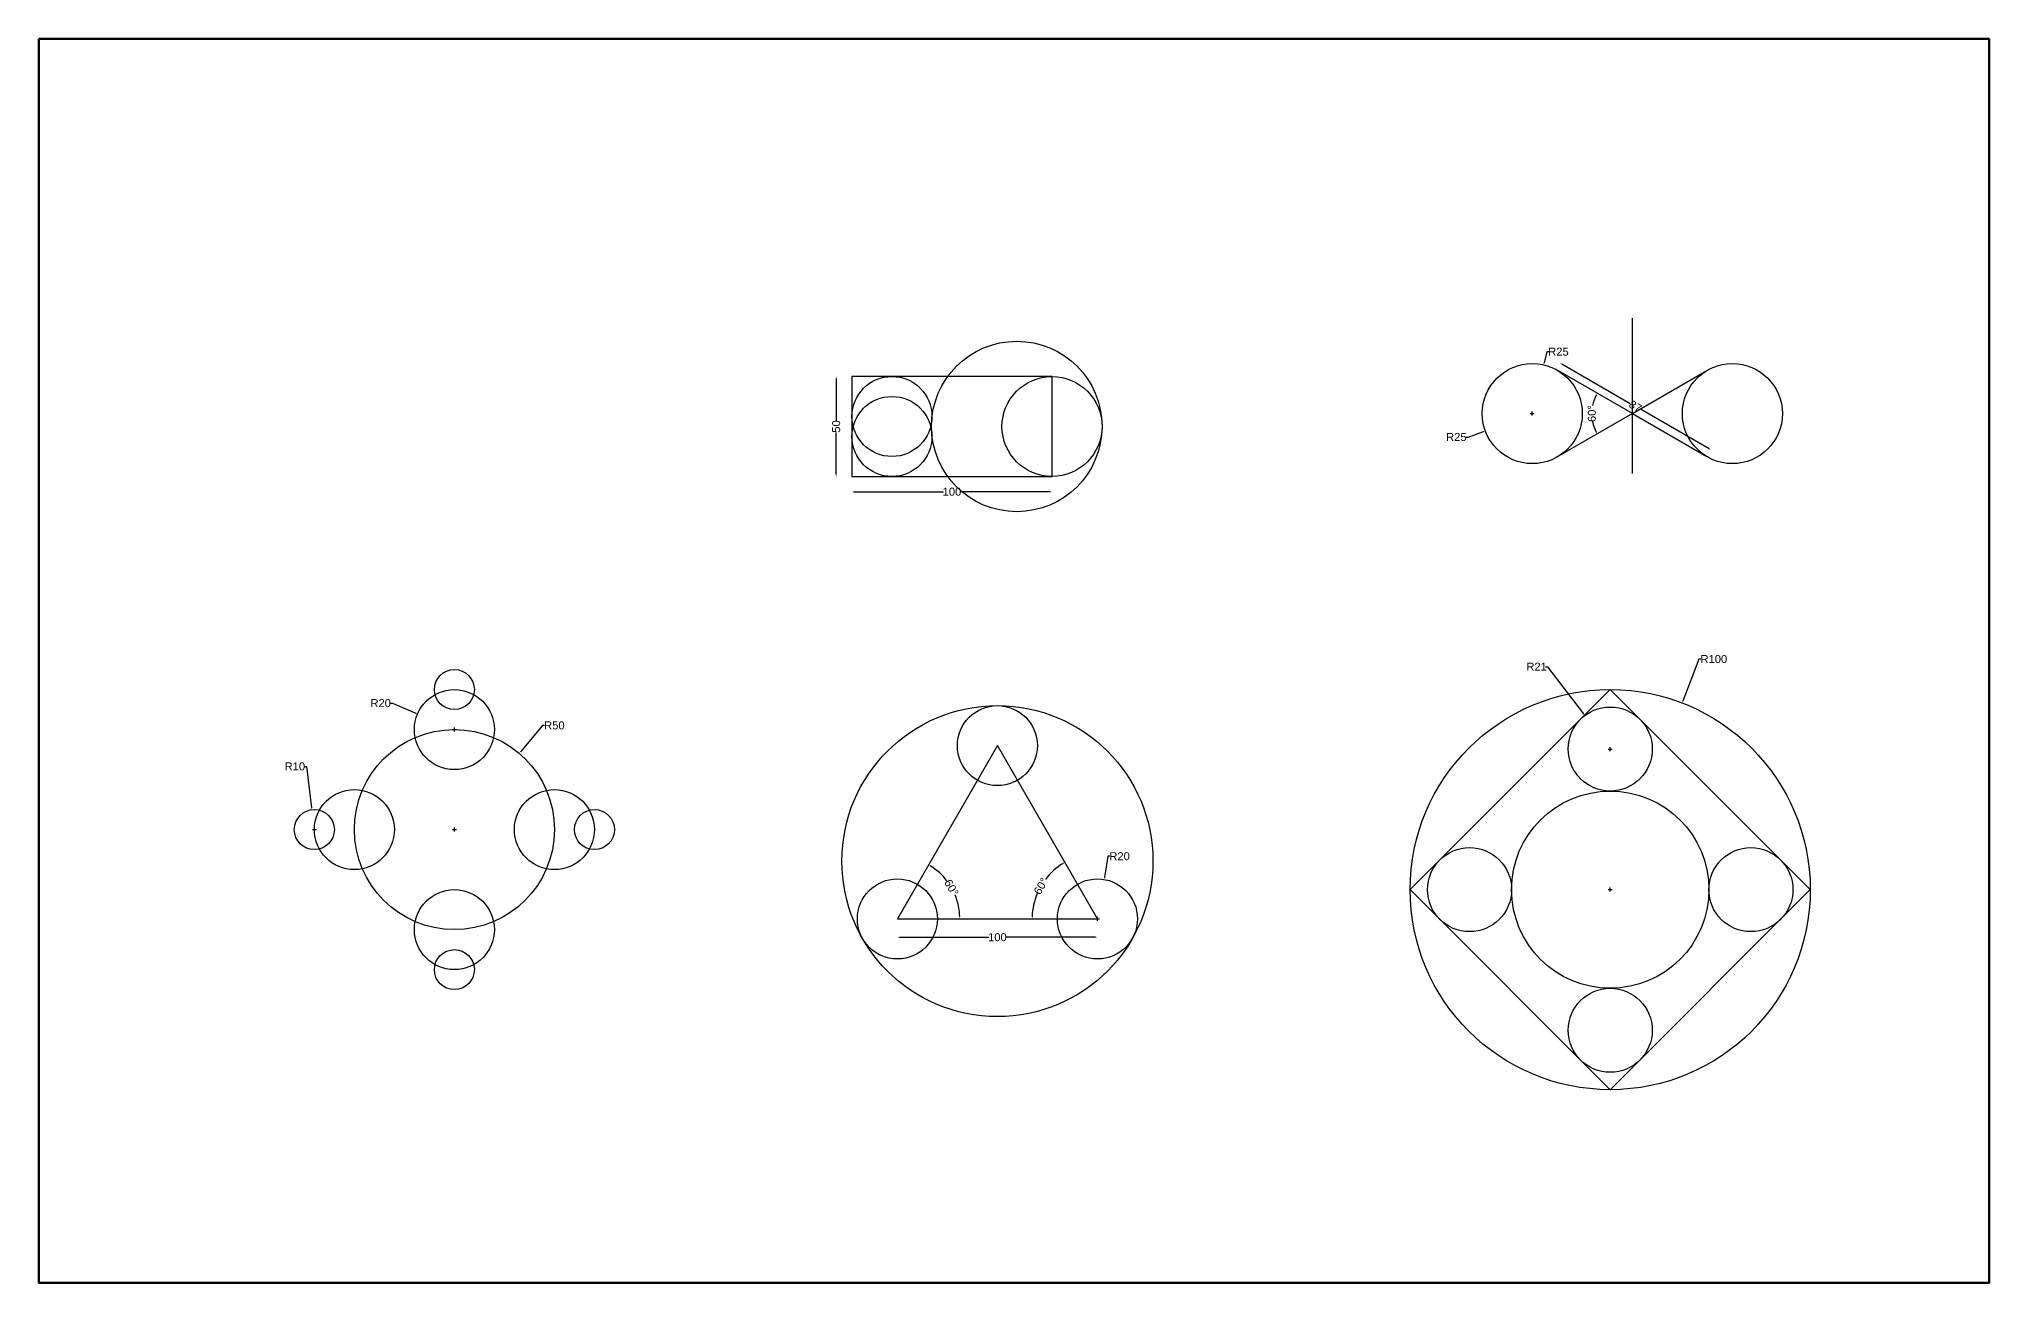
# Model space of a CAD drawing. Header units: inches. Extents: x -78 to 6510, y -130 to 492.
# Drawn here: x -78 to 897, y -130 to 492 of the extents above; entities that cross this region are included whole.
import ezdxf

# ---------------------------------------------------------------- set-up
doc = ezdxf.new("R2010")
doc.units = ezdxf.units.IN
doc.header["$MEASUREMENT"] = 0
doc.styles.get("Standard").update_dxf_attribs({"font": 'arial.ttf'})
doc.dimstyles.get("Standard").update_dxf_attribs({"dimtxt": 4, "dimasz": 1, "dimexe": 0.18, "dimexo": 0.0625, "dimgap": 0.09, "dimtad": 0, "dimtoh": 1, "dimdec": 0, "dimzin": 0, "dimdsep": 46, "dimtxsty": 'Standard', "dimcen": 1, "dimse1": 1, "dimse2": 1, "dimadec": 0, "dimazin": 0, "dimtfac": 1, "dimtdec": 0, "dimtofl": 0, "dimtmove": 0, "dimatfit": 3, "dimfxl": 1, "dimtolj": 1, "dimtzin": 0, "dimarcsym": 0})

# ---------------------------------------------------------------- blocks, each defined once
blk = doc.blocks.new('*D1')
at = {"color": 0, "lineweight": -2, "transparency": 16777216}
for p, q in [((173.83, 148.6), (162.7, 135.46)), ((174.83, 148.6), (173.83, 148.6)), ((129.73, 95.55), (129.73, 97.55)), ((128.73, 96.55), (130.73, 96.55))]:
    blk.add_line(p, q, dxfattribs=at)
at = {"color": 0, "transparency": 16777216}
blk.add_solid([(162.57, 135.56), (162.83, 135.35), (162.05, 134.69)], dxfattribs=at)
at = {"layer": 'Defpoints', "color": 0, "transparency": 16777216}
for p in [(162.05, 134.69), (129.73, 96.55)]:
    blk.add_point(p, dxfattribs=at)
at = {"color": 0, "transparency": 16777216, "insert": (179.7, 148.6), "char_height": 4, "attachment_point": 5}
blk.add_mtext('\\A1;R50', dxfattribs=at)
blk = doc.blocks.new('*D2')
at = {"color": 0, "lineweight": -2, "transparency": 16777216}
for p, q in [((97.75, 159.76), (98.75, 159.76)), ((98.75, 159.76), (110.41, 154.78)), ((128.73, 146.55), (130.73, 146.55)), ((129.73, 145.55), (129.73, 147.55))]:
    blk.add_line(p, q, dxfattribs=at)
at = {"color": 0, "transparency": 16777216}
blk.add_solid([(110.48, 154.94), (110.35, 154.63), (111.33, 154.39)], dxfattribs=at)
at = {"layer": 'Defpoints', "color": 0, "transparency": 16777216}
for p in [(111.33, 154.39), (129.73, 146.55)]:
    blk.add_point(p, dxfattribs=at)
at = {"color": 0, "transparency": 16777216, "insert": (92.88, 159.76), "char_height": 4, "attachment_point": 5}
blk.add_mtext('\\A1;R20', dxfattribs=at)
blk = doc.blocks.new('*D3')
at = {"color": 0, "lineweight": -2, "transparency": 16777216}
for p, q in [((54.85, 128.12), (55.85, 128.12)), ((55.85, 128.12), (58.39, 107.46)), ((59.73, 95.55), (59.73, 97.55)), ((58.73, 96.55), (60.73, 96.55))]:
    blk.add_line(p, q, dxfattribs=at)
at = {"color": 0, "transparency": 16777216}
blk.add_solid([(58.55, 107.48), (58.22, 107.44), (58.51, 106.47)], dxfattribs=at)
at = {"layer": 'Defpoints', "color": 0, "transparency": 16777216}
for p in [(58.51, 106.47), (59.73, 96.55)]:
    blk.add_point(p, dxfattribs=at)
at = {"color": 0, "transparency": 16777216, "insert": (49.99, 128.12), "char_height": 4, "attachment_point": 5}
blk.add_mtext('\\A1;R10', dxfattribs=at)
blk = doc.blocks.new('*D4')
at = {"color": 0, "lineweight": -2, "transparency": 16777216}
for p, q in [((456.35, 83.21), (454.59, 72.63)), ((457.35, 83.21), (456.35, 83.21)), ((450.14, 51.91), (452.14, 51.91)), ((451.14, 50.91), (451.14, 52.91))]:
    blk.add_line(p, q, dxfattribs=at)
at = {"color": 0, "transparency": 16777216}
blk.add_solid([(454.42, 72.66), (454.75, 72.6), (454.42, 71.64)], dxfattribs=at)
at = {"layer": 'Defpoints', "color": 0, "transparency": 16777216}
for p in [(454.42, 71.64), (451.14, 51.91)]:
    blk.add_point(p, dxfattribs=at)
at = {"color": 0, "transparency": 16777216, "insert": (462.21, 83.21), "char_height": 4, "attachment_point": 5}
blk.add_mtext('\\A1;R20', dxfattribs=at)
blk = doc.blocks.new('*D5')
at = {"color": 0, "lineweight": -2, "transparency": 16777216}
for start, end in [(37.40857, 58.16419), (1.83581, 22.59143)]:
    blk.add_arc((351.14, 51.91), 31.21, start, end, dxfattribs=at)
at = {"color": 0, "transparency": 16777216}
for points in [[(367.52, 78.29), (367.69, 78.57), (366.75, 78.94)], [(382.51, 52.92), (382.17, 52.91), (382.36, 51.91)]]:
    blk.add_solid(points, dxfattribs=at)
at = {"layer": 'Defpoints', "color": 0, "transparency": 16777216}
for p in [(401.14, 138.52), (380.47, 62.59), (351.14, 51.91), (351.14, 51.91), (451.14, 51.91)]:
    blk.add_point(p, dxfattribs=at)
at = {"color": 0, "transparency": 16777216, "insert": (378.17, 67.52), "char_height": 4, "attachment_point": 5, "rotation": 300}
blk.add_mtext('\\A1;60°', dxfattribs=at)
blk = doc.blocks.new('*D6')
at = {"color": 0, "lineweight": -2, "transparency": 16777216}
for start, end in [(121.75504, 142.91909), (157.08091, 178.24496)]:
    blk.add_arc((451.14, 51.91), 32.65, start, end, dxfattribs=at)
at = {"color": 0, "transparency": 16777216}
for points in [[(433.88, 79.82), (434.05, 79.53), (434.82, 80.19)], [(418.68, 52.91), (418.35, 52.92), (418.5, 51.91)]]:
    blk.add_solid(points, dxfattribs=at)
at = {"layer": 'Defpoints', "color": 0, "transparency": 16777216}
for p in [(401.14, 138.52), (426.13, 72.9), (351.14, 51.91), (451.14, 51.91), (451.14, 51.91)]:
    blk.add_point(p, dxfattribs=at)
at = {"color": 0, "transparency": 16777216, "insert": (422.87, 68.24), "char_height": 4, "attachment_point": 5, "rotation": 60}
blk.add_mtext('\\A1;60°', dxfattribs=at)
blk = doc.blocks.new('*D7')
at = {"color": 0, "lineweight": -2, "transparency": 16777216}
for p, q in [((352.14, 42.73), (396.83, 42.73)), ((450.14, 42.73), (405.46, 42.73))]:
    blk.add_line(p, q, dxfattribs=at)
at = {"color": 0, "transparency": 16777216}
for points in [[(352.14, 42.9), (352.14, 42.56), (351.14, 42.73)], [(450.14, 42.9), (450.14, 42.56), (451.14, 42.73)]]:
    blk.add_solid(points, dxfattribs=at)
at = {"layer": 'Defpoints', "color": 0, "transparency": 16777216}
for p in [(351.14, 51.91), (451.14, 50.91), (451.14, 42.73)]:
    blk.add_point(p, dxfattribs=at)
at = {"color": 0, "transparency": 16777216, "insert": (401.14, 42.73), "char_height": 4, "attachment_point": 5}
blk.add_mtext('\\A1;100', dxfattribs=at)
blk = doc.blocks.new('*D8')
at = {"color": 0, "lineweight": -2, "transparency": 16777216}
for p, q in [((751.79, 181.78), (743.7, 160.78)), ((752.79, 181.78), (751.79, 181.78)), ((706.42, 66.52), (708.42, 66.52)), ((707.42, 65.52), (707.42, 67.52))]:
    blk.add_line(p, q, dxfattribs=at)
at = {"color": 0, "transparency": 16777216}
blk.add_solid([(743.55, 160.84), (743.86, 160.72), (743.34, 159.84)], dxfattribs=at)
at = {"layer": 'Defpoints', "color": 0, "transparency": 16777216}
for p in [(743.34, 159.84), (707.42, 66.52)]:
    blk.add_point(p, dxfattribs=at)
at = {"color": 0, "transparency": 16777216, "insert": (759.21, 181.78), "char_height": 4, "attachment_point": 5}
blk.add_mtext('\\A1;R100', dxfattribs=at)
blk = doc.blocks.new('*D9')
at = {"color": 0, "lineweight": -2, "transparency": 16777216}
for p, q in [((675.11, 177.98), (676.11, 177.98)), ((676.11, 177.98), (694.1, 154.33)), ((706.42, 136.82), (708.42, 136.82)), ((707.42, 135.82), (707.42, 137.82))]:
    blk.add_line(p, q, dxfattribs=at)
at = {"color": 0, "transparency": 16777216}
blk.add_solid([(694.23, 154.43), (693.97, 154.22), (694.71, 153.53)], dxfattribs=at)
at = {"layer": 'Defpoints', "color": 0, "transparency": 16777216}
for p in [(694.71, 153.53), (707.42, 136.82)]:
    blk.add_point(p, dxfattribs=at)
at = {"color": 0, "transparency": 16777216, "insert": (670.62, 177.98), "char_height": 4, "attachment_point": 5}
blk.add_mtext('\\A1;R21', dxfattribs=at)
blk = doc.blocks.new('*D10')
at = {"color": 0, "lineweight": -2, "transparency": 16777216}
for p, q in [((329.42, 265.43), (374.11, 265.43)), ((427.42, 265.43), (382.73, 265.43))]:
    blk.add_line(p, q, dxfattribs=at)
at = {"color": 0, "transparency": 16777216}
for points in [[(329.42, 265.6), (329.42, 265.26), (328.42, 265.43)], [(427.42, 265.6), (427.42, 265.26), (428.42, 265.43)]]:
    blk.add_solid(points, dxfattribs=at)
at = {"layer": 'Defpoints', "color": 0, "transparency": 16777216}
for p in [(328.42, 273.05), (428.42, 273.05), (328.42, 265.43)]:
    blk.add_point(p, dxfattribs=at)
at = {"color": 0, "transparency": 16777216, "insert": (378.42, 265.43), "char_height": 4, "attachment_point": 5}
blk.add_mtext('\\A1;100', dxfattribs=at)
blk = doc.blocks.new('*D11')
at = {"color": 0, "lineweight": -2, "transparency": 16777216}
for p, q in [((320.56, 322.05), (320.56, 301)), ((320.56, 274.05), (320.56, 295.11))]:
    blk.add_line(p, q, dxfattribs=at)
at = {"color": 0, "transparency": 16777216}
for points in [[(320.39, 322.05), (320.72, 322.05), (320.56, 323.05)], [(320.39, 274.05), (320.72, 274.05), (320.56, 273.05)]]:
    blk.add_solid(points, dxfattribs=at)
at = {"layer": 'Defpoints', "color": 0, "transparency": 16777216}
for p in [(328.42, 323.05), (320.56, 273.05), (328.42, 273.05)]:
    blk.add_point(p, dxfattribs=at)
at = {"color": 0, "transparency": 16777216, "insert": (320.56, 298.05), "char_height": 4, "attachment_point": 5, "rotation": 90}
blk.add_mtext('\\A1;50', dxfattribs=at)
blk = doc.blocks.new('*D12')
at = {"color": 0, "lineweight": -2, "transparency": 16777216}
for start, end in [(152.82894, 168.53978), (191.46022, 207.17106)]:
    blk.add_arc((718.48, 304.49), 20.26, start, end, dxfattribs=at)
at = {"color": 0, "transparency": 16777216}
for points in [[(700.31, 313.82), (700.61, 313.66), (700.94, 314.62)], [(700.61, 295.32), (700.31, 295.16), (700.94, 294.36)]]:
    blk.add_solid(points, dxfattribs=at)
at = {"layer": 'Defpoints', "color": 0, "transparency": 16777216}
for p in [(680.38, 326.49), (698.53, 308.01), (718.48, 304.49), (718.48, 304.49), (680.38, 282.49)]:
    blk.add_point(p, dxfattribs=at)
at = {"color": 0, "transparency": 16777216, "insert": (698.23, 304.49), "char_height": 4, "attachment_point": 5, "rotation": 90}
blk.add_mtext('\\A1;60°', dxfattribs=at)
blk = doc.blocks.new('*D13')
at = {"color": 0, "lineweight": -2, "transparency": 16777216}
for p, q in [((667.48, 304.49), (669.48, 304.49)), ((668.48, 303.49), (668.48, 305.49)), ((635.38, 292.77), (636.38, 292.77)), ((636.38, 292.77), (644.06, 295.57))]:
    blk.add_line(p, q, dxfattribs=at)
at = {"color": 0, "transparency": 16777216}
blk.add_solid([(644, 295.73), (644.11, 295.42), (645, 295.92)], dxfattribs=at)
at = {"layer": 'Defpoints', "color": 0, "transparency": 16777216}
for p in [(668.48, 304.49), (645, 295.92)]:
    blk.add_point(p, dxfattribs=at)
at = {"color": 0, "transparency": 16777216, "insert": (630.49, 292.77), "char_height": 4, "attachment_point": 5}
blk.add_mtext('\\A1;R25', dxfattribs=at)
blk = doc.blocks.new('*D14')
at = {"color": 0, "lineweight": -2, "transparency": 16777216}
for p, q in [((683.19, 329.37), (717.44, 309.59)), ((756.8, 286.87), (722.56, 306.64))]:
    blk.add_line(p, q, dxfattribs=at)
at = {"color": 0, "transparency": 16777216}
for points in [[(683.28, 329.51), (683.11, 329.22), (682.33, 329.87)], [(756.89, 287.01), (756.72, 286.72), (757.67, 286.37)]]:
    blk.add_solid(points, dxfattribs=at)
at = {"layer": 'Defpoints', "color": 0, "transparency": 16777216}
for p in [(680.38, 326.49), (755.72, 282.99), (757.67, 286.37)]:
    blk.add_point(p, dxfattribs=at)
at = {"color": 0, "transparency": 16777216, "insert": (720, 308.12), "char_height": 4, "attachment_point": 5, "rotation": 330}
blk.add_mtext('\\A1;87', dxfattribs=at)
blk = doc.blocks.new('*D60')
at = {"color": 0, "lineweight": -2, "transparency": 16777216}
for p, q in [((675.67, 335.43), (674.36, 329.81)), ((676.67, 335.43), (675.67, 335.43)), ((667.48, 304.49), (669.48, 304.49)), ((668.48, 303.49), (668.48, 305.49))]:
    blk.add_line(p, q, dxfattribs=at)
at = {"color": 0, "transparency": 16777216}
blk.add_solid([(674.2, 329.85), (674.53, 329.78), (674.14, 328.84)], dxfattribs=at)
at = {"layer": 'Defpoints', "color": 0, "transparency": 16777216}
for p in [(674.14, 328.84), (668.48, 304.49)]:
    blk.add_point(p, dxfattribs=at)
at = {"color": 0, "transparency": 16777216, "insert": (681.55, 335.43), "char_height": 4, "attachment_point": 5}
blk.add_mtext('\\A1;R25', dxfattribs=at)

msp = doc.modelspace()

# ---------------------------------------------------------------- linework, layer by layer
for p, q in [((718.48, 304.49), (718.48, 352.19)), ((428.42, 323.05), (328.42, 323.05)), ((328.42, 323.05), (328.42, 273.05)), ((428.42, 273.05), (428.42, 323.05)), ((718.48, 304.49), (680.38, 326.49)), ((718.48, 304.49), (755.72, 325.99)), ((718.48, 304.49), (680.38, 282.49)), ((718.48, 304.49), (755.72, 282.99)), ((718.48, 274.59), (718.48, 304.49)), ((328.42, 273.05), (428.42, 273.05)), ((707.42, 166.52), (607.42, 66.52)), ((807.42, 66.52), (707.42, 166.52)), ((401.14, 138.52), (351.14, 51.91)), ((451.14, 51.91), (401.14, 138.52)), ((607.42, 66.52), (707.42, -33.48)), ((707.42, -33.48), (807.42, 66.52)), ((351.14, 51.91), (451.14, 51.91))]:
    msp.add_line(p, q)
at = {"color": 40, "lineweight": 60, "true_color": 0xf8d731}
msp.add_lwpolyline([(-77.89, 491.75), (896.74, 491.75), (896.74, -130.11), (-77.89, -130.11)], close=True, dxfattribs=at)
for centre, radius in [((410.82, 298.05), 42.6), ((348.42, 303.05), 20), ((428.42, 298.05), 25), ((668.48, 304.49), 25), ((768.48, 304.49), 25), ((348.42, 293.05), 20), ((129.73, 166.55), 10), ((129.73, 146.55), 20), ((707.42, 66.52), 100), ((401.14, 80.78), 77.74), ((401.14, 138.52), 20), ((707.42, 136.82), 21), ((129.73, 96.55), 50), ((79.73, 96.55), 20), ((179.73, 96.55), 20), ((707.42, 66.52), 49.3), ((59.73, 96.55), 10), ((199.73, 96.55), 10), ((637.12, 66.52), 21), ((777.73, 66.52), 21), ((351.14, 51.91), 20), ((451.14, 51.91), 20), ((129.73, 46.55), 20), ((129.73, 26.55), 10), ((707.42, -3.79), 21)]:
    msp.add_circle(centre, radius)

# ---------------------------------------------------------------- dimensions: what is measured, and where the dimension line sits
for center, mpoint, picture, middle in [((668.48, 304.49), (674.14, 328.84), '*D60', (681.55, 335.43)), ((668.48, 304.49), (645, 295.92), '*D13', (630.49, 292.77)), ((707.42, 136.82), (694.71, 153.53), '*D9', (670.62, 177.98)), ((707.42, 66.52), (743.34, 159.84), '*D8', (759.21, 181.78)), ((129.73, 146.55), (111.33, 154.39), '*D2', (92.88, 159.76)), ((129.73, 96.55), (162.05, 134.69), '*D1', (179.7, 148.6)), ((59.73, 96.55), (58.51, 106.47), '*D3', (49.99, 128.12)), ((451.14, 51.91), (454.42, 71.64), '*D4', (462.21, 83.21))]:
    dim = msp.add_radius_dim(center=center, mpoint=mpoint, dimstyle='Standard')
    dim.commit()
    dim.dimension.update_dxf_attribs({"geometry": picture, "text_midpoint": middle, "dimtype": 164})
dim = msp.add_linear_dim(base=(320.56, 273.05), p1=(328.42, 323.05), p2=(328.42, 273.05), angle=90, dimstyle='Standard')
dim.commit()
dim.dimension.update_dxf_attribs({"geometry": '*D11', "text_midpoint": (320.56, 298.05)})
dim = msp.add_aligned_dim(p1=(680.38, 326.49), p2=(755.72, 282.99), distance=3.9, dimstyle='Standard')
dim.commit()
dim.dimension.update_dxf_attribs({"geometry": '*D14', "text_midpoint": (720, 308.12)})
for base, line1, line2, picture, middle in [((698.53, 308.01), ((718.48, 304.49), (680.38, 282.49)), ((718.48, 304.49), (680.38, 326.49)), '*D12', (698.23, 304.49)), ((380.47, 62.59), ((351.14, 51.91), (451.14, 51.91)), ((401.14, 138.52), (351.14, 51.91)), '*D5', (378.17, 67.52)), ((426.13, 72.9), ((351.14, 51.91), (451.14, 51.91)), ((451.14, 51.91), (401.14, 138.52)), '*D6', (422.87, 68.24))]:
    dim = msp.add_angular_dim_2l(base=base, line1=line1, line2=line2, dimstyle='Standard')
    dim.commit()
    dim.dimension.update_dxf_attribs({"geometry": picture, "text_midpoint": middle})
for base, p1, p2, picture, middle in [((328.42, 265.43), (428.42, 273.05), (328.42, 273.05), '*D10', (378.42, 265.43)), ((451.14, 42.73), (351.14, 51.91), (451.14, 50.91), '*D7', (401.14, 42.73))]:
    dim = msp.add_linear_dim(base=base, p1=p1, p2=p2, dimstyle='Standard')
    dim.commit()
    dim.dimension.update_dxf_attribs({"geometry": picture, "text_midpoint": middle})

doc.saveas('drawing.dxf')
